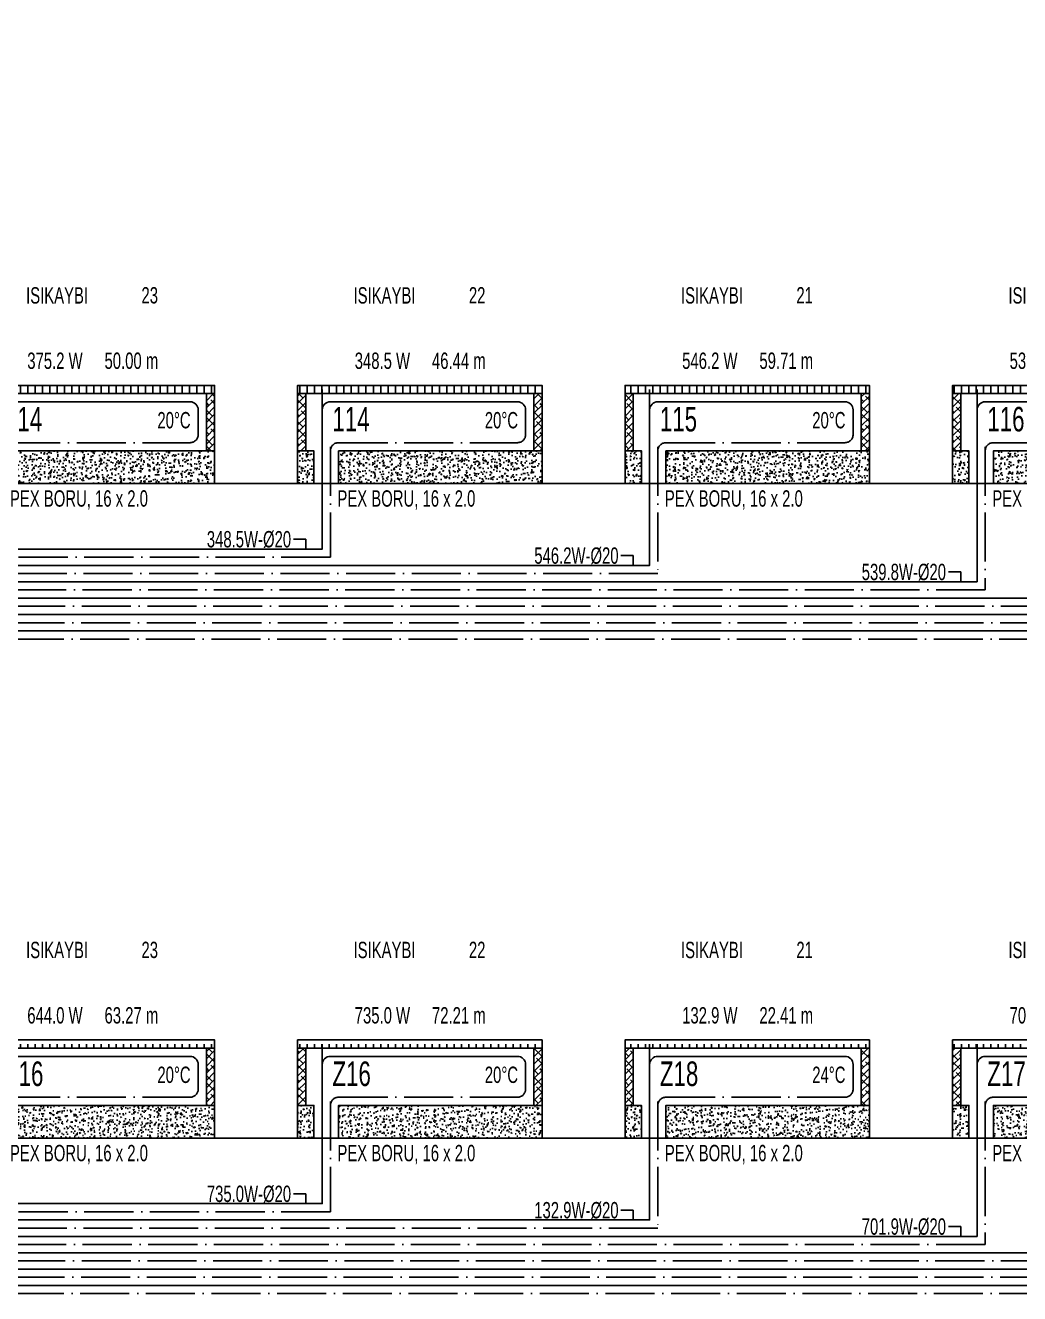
# Model space of a CAD drawing. Header units: centimetres. Extents: x 275281 to 287704, y -444050 to -441150.
# Drawn here: x 282376 to 282983, y -443297 to -442522 of the extents above; entities that cross this region are included whole.
import ezdxf
from ezdxf.enums import TextEntityAlignment as Align

# ---------------------------------------------------------------- set-up
doc = ezdxf.new("R2010")
doc.units = ezdxf.units.CM
doc.linetypes.add('ROTAS_ISITMA_DONUS', pattern=[40, 30, -5, 0, -5])
for name, color, linetype in [('ROTAS-ISITMA-CAP', 41, 'Continuous'), ('ROTAS-ISITMA-DONUS-BORU', 30, 'ROTAS_ISITMA_DONUS'), ('ROTAS-ISITMA-GIDIS-BORU', 10, 'Continuous'), ('ROTAS-ISITMA-SEMA-DETAY', 7, 'Continuous'), ('ROTAS-SEMA-KAT-BANDI', 7, 'Continuous')]:
    doc.layers.add(name, color=color, linetype=linetype)
doc.styles.add('ROTAS-YAZI', font='arial.ttf')
pattern_1 = [(50, (-135697.04, 398449.737), (7.17260183, -0.62752135), [0.75, -8.25]), (355, (-135697.04, 398449.737), (-1.38751334, 7.52192134), [0.6, -6.6]), (100.4514445, (-135696.442, 398449.6846), (5.78508847, 6.89439991), [0.63740192, -7.01142112]), (46.1842, (-135697.04, 398451.737), (10.6724133, -1.6551928), [1.125, -12.375]), (96.6356355, (-135696.15, 398451.599), (9.34661946, 9.741186), [0.95610342, -10.5171376]), (351.184164, (-135697.04, 398451.737), (9.34661945, 9.741186), [0.9, -9.9]), (21, (-135696.04, 398451.237), (5.96907052, -4.02618891), [0.75, -8.25]), (326, (-135696.04, 398451.237), (2.43315332, 7.25150045), [0.6, -6.6]), (71.4514447, (-135695.5425, 398450.9014), (8.40222377, 3.22531153), [0.6374019, -7.01142112]), (37.5, (-135697.04, 398449.737), (0.121598553, 3.328938538), [0, -6.52, 0, -6.7, 0, -6.625]), (7.5, (-135697.04, 398449.737), (2.630695374, 3.94411712), [0, -3.82, 0, -6.37, 0, -2.525]), (327.5, (-135699.27, 398449.737), (5.338224362, -0.225548717), [0, -2.5, 0, -7.8, 0, -10.35]), (317.5, (-135700.27, 398449.737), (5.831861693, 1.001049823), [0, -3.25, 0, -5.18, 0, -7.35])]
pattern_2 = [(45, (-135697.04, 398444.737), (-2.209708691, 2.209708691), []), (135, (-135697.04, 398444.737), (-6.629126074, 2.209708691), [7.8125, -4.6875])]

# ---------------------------------------------------------------- blocks, each defined once
blk = doc.blocks.new('ROTAS-YI-DEVRE-PANELI')
h = blk.add_hatch()
h.set_pattern_fill('ACAD_ISO08W100', scale=0.898129, angle=90, style=0)
h.set_pattern_definition([(90, (-135697.04, 398444.737), (-4.49064449, 3e-16), [21.55509356, -2.6943867, 5.38877339, -2.6943867])])
h.paths.add_polyline_path([(129.28, 55), (129.28, 60), (-20, 60), (-20, 55)])
h = blk.add_hatch()
h.set_pattern_fill('ANSI38', color=15, scale=25, style=0)
h.set_pattern_definition(pattern_2)
h.paths.add_polyline_path([(-20, 20), (-15, 20), (-15, 55), (-20, 55)])
h = blk.add_hatch()
h.set_pattern_fill('ANSI38', color=15, scale=25, style=0)
h.set_pattern_definition(pattern_2)
h.paths.add_polyline_path([(124.28, 20), (129.28, 20), (129.28, 55), (124.28, 55)])
h = blk.add_hatch()
h.set_pattern_fill('AR-CONC', color=15, style=0)
h.set_pattern_definition(pattern_1)
h.paths.add_polyline_path([(-20, 0), (-10, 0), (-10, 20), (-15, 20), (-20, 20)])
h = blk.add_hatch()
h.set_pattern_fill('AR-CONC', color=15, style=0)
h.set_pattern_definition(pattern_1)
h.paths.add_polyline_path([(5, 20), (5, 0), (129.28, 0), (129.28, 20)])
at = {"color": 7}
for p, q in [((-20, 55), (129.28, 55)), ((-15, 55), (-15, 20)), ((124.28, 55), (124.28, 20))]:
    blk.add_line(p, q, dxfattribs=at)
for points in [[(-10, 0), (-20, 0), (-20, 60), (129.28, 60), (129.28, 0), (5, 0), (5, 20), (129.28, 20)], [(-10, 0), (-10, 20), (-15, 20), (-20, 20)]]:
    blk.add_lwpolyline(points, dxfattribs=at)
at = {"layer": 'ROTAS-ISITMA-DONUS-BORU'}
for p, q in [((119.28, 37.5), (119.28, 30)), ((5, 25), (114.28, 25)), ((0, 10), (0, 20))]:
    blk.add_line(p, q, dxfattribs=at)
for centre, start, end in [((5, 20), 90, 180), ((114.28, 30), -90, 0)]:
    blk.add_arc(centre, 5, start, end, dxfattribs=at)
at = {"layer": 'ROTAS-ISITMA-GIDIS-BORU'}
for p, q in [((0, 50), (114.28, 50)), ((119.28, 37.5), (119.28, 45))]:
    blk.add_line(p, q, dxfattribs=at)
for centre, start, end in [((0, 45), 90, 180), ((114.28, 45), 0, 90)]:
    blk.add_arc(centre, 5, start, end, dxfattribs=at)
at = {"color": 2, "style": 'ROTAS-YAZI', "width": 0.65}
for tag, p, height in [('ISIKAYBI', (14.15, 110), 10), ('YER', (14.88, 70.07), 10), ('NO', (1.26, 31.86), 15), ('DERECE', (94.35, 33.73), 10), ('BORU', (4.3, -14.1), 10)]:
    blk.add_attdef(tag, p, '', height=height, dxfattribs=at)
for tag, p in [('NO1', (84.62, 110.06)), ('UZ', (62.06, 70.07))]:
    blk.add_attdef(tag, p, '', height=10, rotation=359.99998, dxfattribs=at)
blk.add_attdef('MAHAL', text='', height=10, dxfattribs=at).set_placement((15, 95), align=Align.MIDDLE_LEFT)
blk = doc.blocks.new('ROTAS-YI-HAT-ETIKETI')
at = {"color": 41}
for q in [(-7.5, 6), (0, 0)]:
    blk.add_line((0, 6), q, dxfattribs=at)
at = {"color": 41, "style": 'ROTAS-YAZI', "width": 0.65}
blk.add_attdef('CAP', (-60.45, 1), '', height=10, dxfattribs=at)

msp = doc.modelspace()

# ---------------------------------------------------------------- linework, layer by layer
at = {"layer": 'ROTAS-ISITMA-DONUS-BORU'}
for points in [[(283562.28, -442779.1), (283562.28, -442896.6), (281882.28, -442896.6), (281882.28, -442782)], [(283362.28, -442779.1), (283362.28, -442886.6), (281892.28, -442886.6), (281892.28, -442782)], [(283162.28, -442779.1), (283162.28, -442876.6), (281902.28, -442876.6), (281902.28, -442782)], [(282962.28, -442779.1), (282962.28, -442866.6), (281912.28, -442866.6), (281912.28, -442782)], [(282762.28, -442779.1), (282762.28, -442856.6), (281922.28, -442856.6), (281922.28, -442782)], [(282562.28, -442779.1), (282562.28, -442846.6), (281932.28, -442846.6), (281932.28, -442782)], [(283562.28, -443179.1), (283562.28, -443296.6), (281882.28, -443296.6), (281882.28, -443182)], [(283362.28, -443179.1), (283362.28, -443286.6), (281892.28, -443286.6), (281892.28, -443182)], [(283162.28, -443179.1), (283162.28, -443276.6), (281902.28, -443276.6), (281902.28, -443182)], [(282962.28, -443179.1), (282962.28, -443266.6), (281912.28, -443266.6), (281912.28, -443182)], [(282762.28, -443179.1), (282762.28, -443256.6), (281922.28, -443256.6), (281922.28, -443182)], [(282562.28, -443179.1), (282562.28, -443246.6), (281932.28, -443246.6), (281932.28, -443182)]]:
    msp.add_lwpolyline(points, dxfattribs=at)
at = {"layer": 'ROTAS-ISITMA-GIDIS-BORU'}
for points in [[(283557.28, -442744.1), (283557.28, -442891.6), (281887.28, -442891.6), (281887.28, -442782)], [(283357.28, -442744.1), (283357.28, -442881.6), (281897.28, -442881.6), (281897.28, -442782)], [(283157.28, -442744.1), (283157.28, -442871.6), (281907.28, -442871.6), (281907.28, -442782)], [(282957.28, -442744.1), (282957.28, -442861.6), (281917.28, -442861.6), (281917.28, -442782)], [(282757.28, -442744.1), (282757.28, -442851.6), (281927.28, -442851.6), (281927.28, -442782)], [(282557.28, -442744.1), (282557.28, -442841.6), (281937.28, -442841.6), (281937.28, -442782)], [(283557.28, -443144.1), (283557.28, -443291.6), (281887.28, -443291.6), (281887.28, -443182)], [(283357.28, -443144.1), (283357.28, -443281.6), (281897.28, -443281.6), (281897.28, -443182)], [(283157.28, -443144.1), (283157.28, -443271.6), (281907.28, -443271.6), (281907.28, -443182)], [(282957.28, -443144.1), (282957.28, -443261.6), (281917.28, -443261.6), (281917.28, -443182)], [(282757.28, -443144.1), (282757.28, -443251.6), (281927.28, -443251.6), (281927.28, -443182)], [(282557.28, -443144.1), (282557.28, -443241.6), (281937.28, -443241.6), (281937.28, -443182)]]:
    msp.add_lwpolyline(points, dxfattribs=at)
at = {"layer": 'ROTAS-SEMA-KAT-BANDI', "color": 7}
for points in [[(281676.28, -442801.6), (287616.28, -442801.6), (287616.28, -442401.6), (281676.28, -442401.6)], [(281676.28, -443201.6), (287616.28, -443201.6), (287616.28, -442801.6), (281676.28, -442801.6)]]:
    msp.add_lwpolyline(points, close=True, dxfattribs=at)

# ---------------------------------------------------------------- block references
at = {"layer": 'ROTAS-ISITMA-CAP'}
for p, values in [((282547.28, -442841.6), {'CAP': '348.5W-%%C20'}), ((282747.28, -442851.6), {'CAP': '546.2W-%%C20'}), ((282947.28, -442861.6), {'CAP': '539.8W-%%C20'}), ((282547.28, -443241.6), {'CAP': '735.0W-%%C20'}), ((282747.28, -443251.6), {'CAP': '132.9W-%%C20'}), ((282947.28, -443261.6), {'CAP': '701.9W-%%C20'})]:
    msp.add_blockref('ROTAS-YI-HAT-ETIKETI', p, dxfattribs=at).add_auto_attribs(values)
at = {"layer": 'ROTAS-ISITMA-SEMA-DETAY'}
for p, values in [((282362.28, -442801.6), {'NO': '114', 'DERECE': '20%%DC', 'UZ': '50.00 m', 'NO1': '23', 'BORU': 'PEX BORU, 16 x 2.0', 'YER': '375.2 W', 'ISIKAYBI': 'ISIKAYBI'}), ((282562.28, -442801.6), {'NO': '114', 'DERECE': '20%%DC', 'UZ': '46.44 m', 'NO1': '22', 'BORU': 'PEX BORU, 16 x 2.0', 'YER': '348.5 W', 'ISIKAYBI': 'ISIKAYBI'}), ((282762.28, -442801.6), {'NO': '115', 'DERECE': '20%%DC', 'UZ': '59.71 m', 'NO1': '21', 'BORU': 'PEX BORU, 16 x 2.0', 'YER': '546.2 W', 'ISIKAYBI': 'ISIKAYBI'}), ((282962.28, -442801.6), {'NO': '116', 'DERECE': '20%%DC', 'UZ': '59.87 m', 'NO1': '20', 'BORU': 'PEX BORU, 16 x 2.0', 'YER': '539.8 W', 'ISIKAYBI': 'ISIKAYBI'}), ((282362.28, -443201.6), {'NO': 'Z16', 'DERECE': '20%%DC', 'UZ': '63.27 m', 'NO1': '23', 'BORU': 'PEX BORU, 16 x 2.0', 'YER': '644.0 W', 'ISIKAYBI': 'ISIKAYBI'}), ((282562.28, -443201.6), {'NO': 'Z16', 'DERECE': '20%%DC', 'UZ': '72.21 m', 'NO1': '22', 'BORU': 'PEX BORU, 16 x 2.0', 'YER': '735.0 W', 'ISIKAYBI': 'ISIKAYBI'}), ((282762.28, -443201.6), {'NO': 'Z18', 'DERECE': '24%%DC', 'UZ': '22.41 m', 'NO1': '21', 'BORU': 'PEX BORU, 16 x 2.0', 'YER': '132.9 W', 'ISIKAYBI': 'ISIKAYBI'}), ((282962.28, -443201.6), {'NO': 'Z17', 'DERECE': '20%%DC', 'UZ': '54.70 m', 'NO1': '20', 'BORU': 'PEX BORU, 16 x 2.0', 'YER': '701.9 W', 'ISIKAYBI': 'ISIKAYBI'})]:
    msp.add_blockref('ROTAS-YI-DEVRE-PANELI', p, dxfattribs=at).add_auto_attribs(values)

doc.saveas('drawing.dxf')
